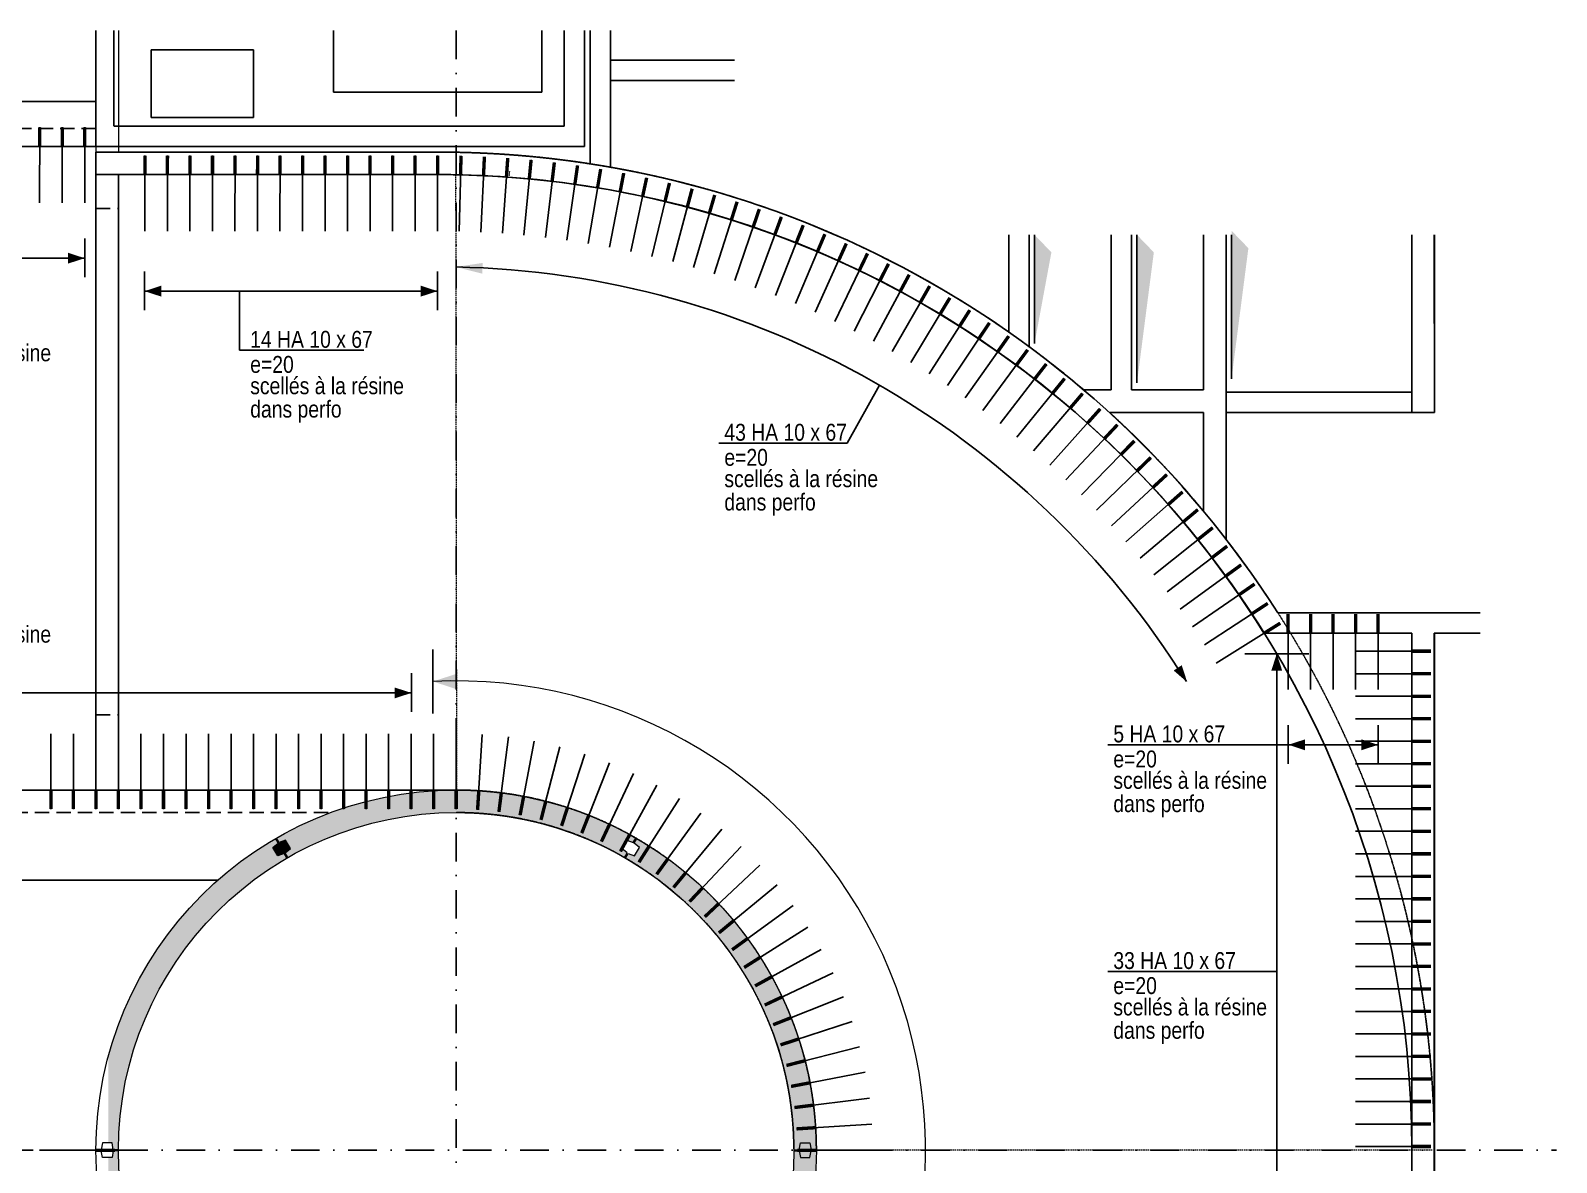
# Model space of a CAD drawing. Header units: metres. Extents: x 41786 to 48013, y -141861 to -137661.
# Drawn here: x 42909 to 44264, y -140865 to -139860 of the extents above; entities that cross this region are included whole.
import ezdxf

# ---------------------------------------------------------------- set-up
doc = ezdxf.new("R2010")
doc.units = ezdxf.units.M
for name, pattern in [('CACHEx2', [19.049999999999997, 12.7, -6.35]), ('INTERROMPU2', [9.524999999999999, 6.35, -3.175]), ('TIRETPTX2', [50.8, 25.4, -12.7, 0, -12.7]), ('VW-01', [0.41656, 0.20828, -0.20828])]:
    doc.linetypes.add(name, pattern=pattern)
for name, color, linetype in [('01_isolant ext', 2, 'TIRETPTX2'), ('01_linteaux', 3, 'Continuous'), ('01_murs_coup', 5, 'Continuous'), ('01_murs_sup', 2, 'INTERROMPU2'), ('01_poch_murs', 251, 'Continuous'), ('01_texte', 230, 'Continuous')]:
    doc.layers.add(name, color=color, linetype=linetype)
doc.layers.add('B Général', color=7, linetype='Continuous', lineweight=5)
doc.styles.add('ARIAL NA', font='ARIALN.TTF')

msp = doc.modelspace()

# ---------------------------------------------------------------- hatches: boundary and pattern name
at = {"layer": '01_poch_murs', "ltscale": 2}
h = msp.add_hatch(dxfattribs=at)
h.set_pattern_fill('DOTS', color=256, scale=2)
h.set_pattern_definition([(0, (28670.31641227697, -123693.3247875976), (1.5875, 3.175), [0, -3.175])])
edge = h.paths.add_edge_path()
edge.add_line((43570.09469767435, -141003.4817265994), (43552.38998342106, -140994.1788725638))
edge.add_arc((43286.81926962174, -140854.6360620284), 300.0000000000003, 276.5946333355052, 332.2805421464702, ccw=False)
edge.add_line((43321.27250105269, -141152.6511201109), (43305.30861196318, -141174.10146582))
edge.add_arc((43286.81926962174, -140854.6360620284), 319.9999999999986, 273.312348763329, 332.2805421464704)
edge = h.paths.add_edge_path()
edge.add_line((43597.76846125507, -140930.204575462), (43597.76846125507, -140854.6360620284))
edge.add_line((43597.76846125507, -140854.6360620284), (43586.81926962174, -140854.6360620284))
edge.add_arc((43286.81926962174, -140854.6360620284), 300, -27.677448900933086, 6.821210263296962e-13, ccw=False)
edge.add_line((43552.49222405643, -140993.984120077), (43569.93818282029, -141003.3994866479))
edge.add_arc((43296.45001619623, -140857.5251169218), 309.9598506684039, 331.9252273199261, 346.4390136200825)
edge = h.paths.add_edge_path()
edge.add_line((43606.81926962174, -140854.6360620284), (43597.76846125508, -140854.6360620284))
edge.add_line((43597.76846125507, -140854.6360620284), (43597.76846125507, -140930.204575462))
edge.add_arc((43286.81926962174, -140854.6360620284), 319.9999999999998, 346.3404843669841, 359.9999999999991)
edge = h.paths.add_edge_path()
edge.add_line((43597.76846125507, -140779.0675485947), (43597.76846125507, -140854.6360620284))
edge.add_line((43597.76846125507, -140854.6360620284), (43606.81926962174, -140854.6360620284))
edge.add_arc((43286.81926962174, -140854.6360620284), 320.0000000000036, 9.770663981455814e-13, 13.65951563301578)
edge = h.paths.add_edge_path()
edge.add_arc((43286.81926962174, -140854.6360620284), 300.000000000009, 270, 276.59463333550497, ccw=False)
edge.add_line((43286.81926962174, -141154.6360620284), (43286.81926962174, -141174.6360620284))
edge.add_arc((43286.81926962175, -140854.6360620284), 319.9999999999745, 269.9999999999987, 273.3123487633279)
edge.add_line((43305.30861196318, -141174.10146582), (43321.27250105269, -141152.6511201109))
edge = h.paths.add_edge_path()
edge.add_line((43134.87728232364, -140590.464820225), (43137.25249065715, -140594.5788017372))
edge.add_arc((43286.81926962174, -140854.6360620284), 300.0000000000018, 90.00000000000102, 119.90450698992771, ccw=False)
edge.add_line((43286.81926962174, -140554.6360620284), (43286.81926962174, -140534.6360620284))
edge.add_arc((43286.81926962175, -140854.6360620284), 320.0000000000146, 90.0000000000016, 119.9104753080759)
edge.add_line((43127.25247763629, -140577.2582711087), (43129.62747763627, -140581.3718917766))
edge.add_line((43129.62747763627, -140581.3718917766), (43135.32363005898, -140579.2379171804))
edge.add_line((43135.32363005897, -140579.2379171804), (43139.57343474634, -140586.5987948212))
edge.add_line((43139.57343474634, -140586.5987948212), (43134.87728232364, -140590.464820225))
edge = h.paths.add_edge_path()
edge.add_line((43439.65965657919, -140590.964820225), (43437.27633066259, -140595.0928618035))
edge.add_arc((43286.81926962174, -140854.6360620284), 300, 0, 59.899152323313615, ccw=False)
edge.add_line((43586.81926962174, -140854.6360620284), (43597.76846125508, -140854.6360620284))
edge.add_line((43597.76846125507, -140854.6360620284), (43597.76846125507, -140779.0675485947))
edge.add_arc((43286.81926962174, -140854.6360620284), 320.0000000000056, 13.65951563301467, 59.90545530901623)
edge.add_line((43447.27634518465, -140577.7723285749), (43444.90946126656, -140581.8718917766))
edge.add_line((43444.90946126657, -140581.8718917766), (43449.60561368929, -140585.7379171804))
edge.add_line((43449.60561368929, -140585.7379171804), (43445.35580900191, -140593.0987948212))
edge.add_line((43445.35580900191, -140593.0987948212), (43439.65965657919, -140590.964820225))
edge = h.paths.add_edge_path()
edge.add_line((43436.41035198709, -140594.5927808678), (43438.79363117542, -140590.464820225))
edge.add_line((43438.79363117542, -140590.464820225), (43434.09747875271, -140586.5987948212))
edge.add_line((43434.0974787527, -140586.5987948212), (43438.34728344007, -140579.2379171804))
edge.add_line((43438.34728344008, -140579.2379171804), (43444.04343586279, -140581.3718917766))
edge.add_line((43444.04343586279, -140581.3718917766), (43446.41036358863, -140577.2722526976))
edge.add_arc((43286.81926962174, -140854.6360620284), 320.0000000000056, 60.08450469353757, 89.99999999999868)
edge.add_line((43286.81926962174, -140534.6360620284), (43286.81926962174, -140554.6360620284))
edge.add_arc((43286.81926962174, -140854.6360620284), 300, 60.09013834427719, 90, ccw=False)
edge = h.paths.add_edge_path()
edge.add_line((43134.01125691985, -141118.3073038316), (43136.38646525329, -141114.1933223195))
edge.add_arc((43286.81926962174, -140854.6360620284), 299.9999999999964, 207.6774489009329, 239.9045069899285, ccw=False)
edge.add_line((43021.14631518706, -140993.984120077), (42998.75309889346, -140993.984120077))
edge.add_arc((43286.81926962174, -140854.6360620284), 319.9999999999995, 205.8147386665101, 239.9104753080765)
edge.add_line((43126.38645223244, -141131.513852948), (43128.76145223248, -141127.4002322799))
edge.add_line((43128.76145223248, -141127.40023228), (43124.06529980976, -141123.5342068762))
edge.add_line((43124.06529980976, -141123.5342068762), (43128.31510449715, -141116.1733292354))
edge.add_line((43128.31510449715, -141116.1733292354), (43134.01125691985, -141118.3073038316))
edge = h.paths.add_edge_path()
edge.add_line((43137.25249065708, -141114.6933223195), (43134.87728232364, -141118.8073038316))
edge.add_line((43134.87728232364, -141118.8073038316), (43139.57343474634, -141122.6733292354))
edge.add_line((43139.57343474634, -141122.6733292354), (43135.32363005897, -141130.0342068762))
edge.add_line((43135.32363005897, -141130.0342068762), (43129.62747763626, -141127.9002322799))
edge.add_line((43129.62747763626, -141127.90023228), (43127.25247763623, -141132.013852948))
edge.add_arc((43286.81926962174, -140854.6360620284), 319.9999999999995, 240.0895246919099, 269.9999999999996)
edge.add_line((43286.81926962174, -141174.6360620284), (43286.81926962174, -141154.6360620284))
edge.add_arc((43286.81926962174, -140854.6360620284), 299.9999999999964, 240.09549301005768, 270, ccw=False)
edge = h.paths.add_edge_path()
edge.add_line((42982.06794969307, -140854.1281424563), (42986.8196862887, -140854.1360620283))
edge.add_arc((43286.81926962174, -140854.6360620284), 300, 120.0954930100568, 179.9045069899198, ccw=False)
edge.add_line((43136.38646525337, -140595.0788017372), (43134.01125691986, -140590.964820225))
edge.add_line((43134.01125691986, -140590.964820225), (43128.31510449715, -140593.0987948212))
edge.add_line((43128.31510449715, -140593.0987948212), (43124.06529980976, -140585.7379171804))
edge.add_line((43124.06529980976, -140585.7379171804), (43128.76145223247, -140581.8718917766))
edge.add_line((43128.76145223247, -140581.8718917766), (43126.3864522325, -140577.7582711087))
edge.add_arc((43286.81926962177, -140854.6360620284), 320.0000000000282, 120.0895246919103, 164.9668322005927)
edge.add_line((42977.77100165633, -140771.6350495793), (42977.77100165633, -140848.1360620283))
edge.add_line((42977.77100165633, -140848.1360620283), (42981.06926962173, -140848.1360620283))
edge.add_line((42981.06926962173, -140848.1360620283), (42982.06794969307, -140854.1281424563))
edge = h.paths.add_edge_path()
edge.add_line((42981.06926962174, -140861.1360620283), (42977.77100165633, -140861.1360620283))
edge.add_line((42977.77100165633, -140861.1360620283), (42977.77100165633, -140937.6370744774))
edge.add_arc((43286.81926962193, -140854.6360620283), 320.0000000002, 195.0331677994085, 205.8147386665079)
edge.add_line((42998.75309889346, -140993.984120077), (43021.14631518706, -140993.984120077))
edge.add_arc((43286.81926962171, -140854.6360620284), 299.9999999999652, 180.0954930100476, 207.6774489009338, ccw=False)
edge.add_line((42986.8196862887, -140855.1360620283), (42982.06794969307, -140855.1439816003))
edge.add_line((42982.06794969307, -140855.1439816003), (42981.06926962173, -140861.1360620283))
at = {"layer": '01_poch_murs'}
h = msp.add_hatch(color=256, dxfattribs=at)
h.dxf.hatch_style = 1
h.paths.add_polyline_path([(43135.30744293119, -140579.2379171804), (43129.61129050848, -140581.3718917766), (43128.42369285217, -140579.3149122969), (43127.55766744838, -140579.8149122969), (43128.74526510469, -140581.8718917766), (43124.04911268198, -140585.7379171804), (43128.29891736936, -140593.0987948212), (43133.99506979207, -140590.964820225), (43135.18256979207, -140593.021630559), (43136.04859519585, -140592.521630559), (43134.86109519585, -140590.464820225), (43139.55724761856, -140586.5987948212)])

# ---------------------------------------------------------------- linework, layer by layer
at = {"layer": '01_isolant ext'}
for p, q in [((43286.81926962175, -139859.9665530225), (43286.81926962174, -141797.2192212075)), ((42173.01695283149, -140854.6360620284), (44264.33277141588, -140854.6360620284))]:
    msp.add_line(p, q, dxfattribs=at)
at = {"layer": '01_linteaux', "linetype": 'Continuous'}
for p, q in [((43177.81939098119, -139914.7707041687), (43177.81939098118, -139859.9665530225)), ((43362.81939098118, -139859.9665530225), (43362.81939098119, -139914.7707041687)), ((43015.81939102583, -139877.1397360036), (43106.81939102581, -139877.1397360036)), ((43015.81939102583, -139937.1397360037), (43015.81939102583, -139877.1397360036)), ((43106.81939102581, -139877.1397360036), (43106.81939102581, -139937.1397360037)), ((43362.81939098119, -139914.7707041687), (43177.81939098119, -139914.7707041687)), ((43106.81939102581, -139937.1397360037), (43015.81939102583, -139937.1397360037))]:
    msp.add_line(p, q, dxfattribs=at)
at = {"layer": '01_linteaux'}
for p, q in [((43423.86780766995, -139859.9665530225), (43423.86780766996, -139981.3609049744)), ((42966.81939216218, -139922.949213397), (42679.42086171312, -139922.949213397)), ((42966.81939216218, -139962.949213397), (42667.40530466248, -139962.949213397)), ((42966.81939216219, -139967.9492132297), (42966.81939216219, -140467.9444785511)), ((42986.81939216219, -139987.9492132297), (42986.81939216219, -140534.6360620284)), ((42986.81939216218, -140534.6360620284), (42839.98892863529, -140534.6360620284)), ((43286.81926962172, -140534.6360620284), (42986.81939216219, -140534.6360620284)), ((43075.1591647366, -140614.6360620284), (42471.64579194037, -140614.6360620284))]:
    msp.add_line(p, q, dxfattribs=at)
at = {"layer": '01_linteaux', "ltscale": 0.01}
for p, q in [((42916.78792164215, -140012.9638224287), (42916.83009176388, -139945.9448423277)), ((42936.78792164215, -140012.9638224287), (42936.83009176388, -139945.9448423277)), ((42956.78792164215, -140012.9638224287), (42956.83009176388, -139945.9448423277)), ((43010.31480817194, -140038.0662151633), (43010.35697829367, -139971.0472350623)), ((43030.31480817194, -140038.0662151633), (43030.35697829367, -139971.0472350623)), ((43050.31480817194, -140038.0662151633), (43050.35697829367, -139971.0472350623)), ((43070.31480817194, -140038.0662151633), (43070.35697829367, -139971.0472350623)), ((43090.31480817194, -140038.0662151633), (43090.35697829367, -139971.0472350623)), ((43110.31480817194, -140038.0662151633), (43110.35697829367, -139971.0472350623)), ((43130.31480817194, -140038.0662151633), (43130.35697829367, -139971.0472350623)), ((43150.31480817194, -140038.0662151633), (43150.35697829367, -139971.0472350623)), ((43170.31480817194, -140038.0662151633), (43170.35697829367, -139971.0472350623)), ((43190.31480817194, -140038.0662151633), (43190.35697829367, -139971.0472350623)), ((43210.31480817194, -140038.0662151633), (43210.35697829367, -139971.0472350623)), ((43230.31480817194, -140038.0662151633), (43230.35697829367, -139971.0472350623)), ((43250.31480817194, -140038.0662151633), (43250.35697829367, -139971.0472350623)), ((43270.31480817194, -140038.0662151633), (43270.35697829367, -139971.0472350623)), ((43289.52162547781, -140038.2919692522), (43291.14246336078, -139971.2925785337)), ((43308.71779559093, -140038.970090862), (43311.91640175388, -139972.0274707258)), ((43327.89266562882, -140040.1002036704), (43332.66726501061, -139973.2515038115)), ((43347.03559452943, -140041.6816805232), (43353.38353747412, -139974.9639985156)), ((43366.1359589564, -140043.7136437823), (43374.05372268369, -139977.1640044921)), ((43385.18315919446, -140046.1949658132), (43394.6663497546, -139979.8503008514)), ((43404.1666250317, -140049.1242696103), (43415.20997974396, -139983.0213968378)), ((43423.07582162551, -140052.4999295615), (43435.67321199868, -139986.6755326568)), ((43441.9002553489, -140056.3200723499), (43456.04469048225, -139990.8106804519)), ((43460.62947961385, -140060.5825779936), (43476.31311007679, -139995.4245454298)), ((43479.25310066871, -140065.2850810223), (43496.46722285675, -140000.5145671337)), ((43497.76078336613, -140070.4249717897), (43516.49584433097, -140006.0779208648)), ((43516.14225689857, -140075.9993979222), (43536.38785964946, -140012.1115192491)), ((43534.38732049803, -140082.0052659011), (43556.13222977162, -140018.6120139513)), ((43552.48584909702, -140088.4392427803), (43575.71799759228, -140025.5757975328)), ((43570.42779894737, -140095.2977580349), (43595.13429402237, -140032.9990054535)), ((43588.20321319402, -140102.5770055433), (43614.37034402066, -140040.8775182165)), ((43605.80222740059, -140110.2729456994), (43633.4154725734, -140049.2069636544)), ((43623.21507502359, -140118.3813076541), (43652.25911061835, -140057.9827193555)), ((43640.43209283237, -140126.8975916854), (43670.89080091014, -140067.1999152287)), ((43657.44372627168, -140135.8170716958), (43689.30020382338, -140076.8534362067)), ((43674.24053476405, -140145.1347978348), (43707.47710309075, -140086.9379250841)), ((43690.81319694867, -140154.8455992457), (43725.41141147241, -140097.4477854907)), ((43707.15251585442, -140164.9440869358), (43743.09317635393, -140108.377184997)), ((43723.2494240036, -140175.424656766), (43760.51258526948, -140119.7200583511)), ((43739.09498844398, -140186.2814925618), (43777.65997134722, -140131.4701108444)), ((43754.68041570607, -140197.5085693401), (43794.52581867394, -140143.6208218049)), ((43769.9970566831, -140209.0996566537), (43811.1007675759, -140156.1654482159)), ((43785.03641143078, -140221.0483220479), (43827.37561981293, -140169.097028458)), ((43799.79013388436, -140233.3479346309), (43843.341343683, -140182.4083861723)), ((43814.25003649025, -140245.9916687533), (43858.98907903439, -140196.0921342432)), ((43828.4080947497, -140258.972507796), (43874.31014218253, -140210.1406788976)), ((43842.25645167196, -140272.283248064), (43889.29603072906, -140224.546223919)), ((43855.78742213454, -140285.9165027844), (43903.93842828023, -140239.3007749745)), ((43868.99349714802, -140299.8647062052), (43918.229209062, -140254.3961440505)), ((43881.86734802315, -140314.1201177943), (43932.16044242947, -140269.8239539973)), ((43894.40183043794, -140328.6748265348), (43945.72439726802, -140285.5756431776)), ((43906.58998840235, -140343.5207553156), (43958.91354628361, -140301.6424702178)), ((43918.42505811852, -140358.6496654133), (43971.72057018004, -140318.0155188591)), ((43929.9004717343, -140374.0531610645), (43984.13836172086, -140334.6857029056)), ((43941.0098609881, -140389.7226941251), (43996.1600296734, -140351.6437712665)), ((43951.74706074295, -140405.6495688139), (44007.77890263315, -140368.8803130902)), ((43962.10611240781, -140421.8249465386), (44018.98853272601, -140386.3857629866)), ((44025.83097427391, -140445.2898224805), (44025.83097427371, -140378.2708291123)), ((44045.83097427391, -140445.2898224805), (44045.83097427371, -140378.2708291123)), ((44065.83097427391, -140445.2898224805), (44065.83097427371, -140378.2708291123)), ((44085.83097427392, -140445.2898224805), (44085.83097427372, -140378.2708291123)), ((44105.87447020655, -140445.2898224805), (44105.87447020634, -140378.2708291123)), ((44085.81635533944, -140411.2906101385), (44152.83534870767, -140411.2906101383)), ((44085.81635533944, -140431.2906101385), (44152.83534870767, -140431.2906101383)), ((44085.81635533972, -140451.2906101385), (44152.83534870794, -140451.2906101383)), ((44085.81635533972, -140471.2906101385), (44152.83534870794, -140471.2906101383)), ((42926.81926962184, -140484.5895132838), (42926.81926962164, -140551.6085066521)), ((42946.81926962184, -140484.5895132838), (42946.81926962164, -140551.6085066521)), ((42966.81926962183, -140484.5895132841), (42966.81926962163, -140551.6085066524)), ((42986.81926962183, -140484.5895132841), (42986.81926962163, -140551.6085066524)), ((43006.81926962183, -140484.5895132841), (43006.81926962163, -140551.6085066524)), ((43026.81926962183, -140484.5895132841), (43026.81926962163, -140551.6085066524)), ((43046.81926962183, -140484.5895132841), (43046.81926962163, -140551.6085066524)), ((43066.81926962183, -140484.5895132844), (43066.81926962163, -140551.6085066527)), ((43086.81926962183, -140484.5895132844), (43086.81926962163, -140551.6085066527)), ((43106.81926962183, -140484.5895132844), (43106.81926962163, -140551.6085066527)), ((43126.81926962183, -140484.5895132844), (43126.81926962163, -140551.6085066527)), ((43146.81926962183, -140484.5895132844), (43146.81926962163, -140551.6085066527)), ((43166.81926962183, -140484.5895132847), (43166.81926962163, -140551.608506653)), ((43186.81926962183, -140484.5895132847), (43186.81926962163, -140551.608506653)), ((43206.81926962183, -140484.5895132847), (43206.81926962163, -140551.608506653)), ((43226.81926962183, -140484.5895132847), (43226.81926962163, -140551.608506653)), ((43246.81926962183, -140484.5895132847), (43246.81926962163, -140551.608506653)), ((43266.81926962183, -140484.5895132847), (43266.81926962163, -140551.608506653)), ((43286.81926962183, -140484.5895132848), (43286.81926962163, -140551.6085066531)), ((43310.05468466747, -140485.3197156197), (43305.84652725534, -140552.2064623135)), ((43333.19840014517, -140487.5074408492), (43324.79869299591, -140553.9979694371)), ((43356.15907838331, -140491.1440550214), (43343.60097130356, -140556.9759577636)), ((43378.84610407461, -140496.2152060816), (43362.17915817576, -140561.1286745338)), ((44085.81635533972, -140491.2906101385), (44152.83534870794, -140491.2906101383)), ((43401.16994189339, -140502.7008805133), (43380.45993399651, -140566.4397308716)), ((43423.04248985056, -140510.5754823225), (43398.37115289531, -140572.8881664641)), ((44085.81635533972, -140511.2906101385), (44152.83534870794, -140511.2906101383)), ((43444.37742699195, -140519.8079340535), (43415.84212747404, -140580.4485322821)), ((43465.09055406769, -140530.3617994373), (43432.80390777776, -140589.0909910155)), ((44085.81635533972, -140531.2906101385), (44152.83534870794, -140531.2906101383)), ((43485.10012582812, -140542.1954271886), (43449.18955340873, -140598.7814348283)), ((44085.81635533999, -140551.2906101385), (44152.83534870821, -140551.2906101383)), ((43504.32717363501, -140555.2621153851), (43464.93439770951, -140609.4816199658)), ((43522.69581711466, -140569.510295778), (43479.97630297279, -140621.1493176856)), ((44085.81635533999, -140571.2906101385), (44152.83534870821, -140571.2906101383)), ((43540.13356362311, -140584.8837373088), (43494.25590567048, -140633.7384809155)), ((44085.81635533999, -140591.2906101385), (44152.83534870821, -140591.2906101383)), ((43556.57159434143, -140601.3217680271), (43507.71685073448, -140647.1994259794)), ((43571.94503587219, -140618.7595145356), (43520.30601396433, -140661.4790286771)), ((44085.81635533999, -140611.2906101385), (44152.83534870821, -140611.2906101383)), ((44085.81635533999, -140631.2906101385), (44152.83534870821, -140631.2906101383)), ((43586.19321626514, -140637.1281580153), (43531.97371168422, -140676.5209339404)), ((43599.25990446162, -140656.3552058221), (43542.67389682168, -140692.2657782412)), ((44085.81635534026, -140651.2906101385), (44152.83534870848, -140651.2906101383)), ((44085.81635534026, -140671.2906101385), (44152.83534870848, -140671.2906101383)), ((43611.09353221294, -140676.3647775826), (43552.36434063446, -140708.6514238721)), ((43621.64739759664, -140697.0779046583), (43561.00679936794, -140725.6132041758)), ((44085.81635534026, -140691.2906101385), (44152.83534870848, -140691.2906101383)), ((44085.81635534026, -140711.2906101385), (44152.83534870848, -140711.2906101383)), ((43630.87984932763, -140718.4128417997), (43568.56716518588, -140743.0841787546)), ((43638.75445113687, -140740.2853897569), (43575.01560077841, -140760.9953976534)), ((44085.81635534026, -140731.2906101385), (44152.83534870848, -140731.2906101383)), ((44085.81635534052, -140751.2906101385), (44152.83534870875, -140751.2906101383)), ((43645.24012556854, -140762.6092275757), (43580.32665711623, -140779.2761734741)), ((44085.81635534052, -140771.2906101385), (44152.83534870875, -140771.2906101383)), ((43650.31127662871, -140785.296253267), (43584.47937388639, -140797.8543603463)), ((44085.81635534052, -140791.2906101385), (44152.83534870875, -140791.2906101383)), ((43653.94789080093, -140808.2569315051), (43587.45736221298, -140816.656638654)), ((44085.81635534052, -140811.2906101385), (44152.83534870875, -140811.2906101383)), ((43656.13561603046, -140831.4006469828), (43589.2488693366, -140835.6088043945)), ((44085.81635534052, -140831.2906101385), (44152.83534870875, -140831.2906101383)), ((44085.8163553408, -140851.2906101385), (44152.83534870903, -140851.2906101383)), ((42916.77272087819, -140854.6360620283), (42983.79171424641, -140854.6360620285)), ((43656.8658183653, -140854.6360620284), (43589.84682499708, -140854.6360620282))]:
    msp.add_line(p, q, dxfattribs=at)
at = {"layer": '01_linteaux', "ltscale": 200}
for p, q in [((43970.83351841983, -140181.2751967454), (44135.83351555329, -140181.2751967454)), ((43970.83351841983, -140199.2751967454), (44135.83351555329, -140199.2751967454))]:
    msp.add_line(p, q, dxfattribs=at)
at = {"layer": '01_linteaux', "linetype": 'TIRETPTX2', "ltscale": 0.01, "flags": 128}
for points, const_width in [([(42916.81939216218, -139962.949213397), (42916.83009176388, -139945.9448423277)], 3.000000000000707), ([(42936.81939216218, -139962.949213397), (42936.83009176388, -139945.9448423277)], 3.000000000000707), ([(42956.81939216218, -139962.949213397), (42956.83009176388, -139945.9448423277)], 3.000000000000707), ([(43010.34627869197, -139988.0516061316), (43010.35697829367, -139971.0472350623)], 3.000000000000707), ([(43030.34627869197, -139988.0516061316), (43030.35697829367, -139971.0472350623)], 3.000000000000707), ([(43050.34627869197, -139988.0516061316), (43050.35697829367, -139971.0472350623)], 3.000000000000707), ([(43070.34627869197, -139988.0516061316), (43070.35697829367, -139971.0472350623)], 3.000000000000707), ([(43090.34627869197, -139988.0516061316), (43090.35697829367, -139971.0472350623)], 3.000000000000707), ([(43110.34627869197, -139988.0516061316), (43110.35697829367, -139971.0472350623)], 3.000000000000707), ([(43130.34627869197, -139988.0516061316), (43130.35697829367, -139971.0472350623)], 3.000000000000707), ([(43150.34627869197, -139988.0516061316), (43150.35697829367, -139971.0472350623)], 3.000000000000707), ([(43170.34627869197, -139988.0516061316), (43170.35697829367, -139971.0472350623)], 3.000000000000707), ([(43190.34627869197, -139988.0516061316), (43190.35697829367, -139971.0472350623)], 3.000000000000707), ([(43210.34627869197, -139988.0516061316), (43210.35697829367, -139971.0472350623)], 3.000000000000707), ([(43230.34627869197, -139988.0516061316), (43230.35697829367, -139971.0472350623)], 3.000000000000707), ([(43250.34627869197, -139988.0516061316), (43250.35697829367, -139971.0472350623)], 3.000000000000707), ([(43270.34627869197, -139988.0516061316), (43270.35697829367, -139971.0472350623)], 3.000000000000707), ([(43290.73121674439, -139988.2919792926), (43291.14246336078, -139971.2925785337)], 3.000000000000694), ([(43311.10483634341, -139989.0124673854), (43311.91640175388, -139972.0274707258)], 3.00000000000068), ([(43331.45583118294, -139990.2126705763), (43332.66726501061, -139973.2515038115)], 3.000000000000668), ([(43351.77290751242, -139991.8919228145), (43353.38353747412, -139974.9639985156)], 3.000000000000648), ([(43372.04479040435, -139994.0492922018), (43374.05372268369, -139977.1640044921)], 3.000000000000635), ([(43392.26023001124, -139996.6835815097), (43394.6663497546, -139979.8503008514)], 3.000000000000635), ([(43412.40800780871, -139999.7933288438), (43415.20997974396, -139983.0213968378)], 3.000000000000641), ([(43432.47694282116, -140003.376808455), (43435.67321199868, -139986.6755326568)], 3.000000000000641), ([(43452.45589782672, -140007.4320316971), (43456.04469048225, -139990.8106804519)], 3.000000000000635), ([(43472.3337855377, -140011.956748131), (43476.31311007679, -139995.4245454298)], 3.000000000000615), ([(43492.09957475361, -140016.9484467728), (43496.46722285675, -140000.5145671337)], 3.000000000000602), ([(43511.74229648278, -140022.4043574876), (43516.49584433097, -140006.0779208648)], 3.000000000000589), ([(43531.25105002965, -140028.321452527), (43536.38785964946, -140012.1115192491)], 3.000000000000583), ([(43550.61500904409, -140034.6964482089), (43556.13222977162, -140018.6120139513)], 3.000000000000583), ([(43569.82342752945, -140041.5258067402), (43575.71799759228, -140025.5757975328)], 3.000000000000575), ([(43588.86564580601, -140048.8057381798), (43595.13429402237, -140032.9990054535)], 3.000000000000563), ([(43607.73109642663, -140056.5322025419), (43614.37034402066, -140040.8775182165)], 3.000000000000556), ([(43626.40931004103, -140064.700912038), (43633.4154725734, -140049.2069636544)], 3.000000000000536), ([(43644.88992120583, -140073.3073334565), (43652.25911061835, -140057.9827193555)], 3.000000000000531), ([(43663.16267413679, -140082.3466906782), (43670.89080091014, -140067.1999152287)], 3.000000000000518), ([(43681.21742840023, -140091.813967327), (43689.30020382338, -140076.8534362067)], 3.000000000000504), ([(43699.04416454049, -140101.7039095535), (43707.47710309075, -140086.9379250841)], 3.000000000000497), ([(43716.63298964019, -140112.0110289508), (43725.41141147241, -140097.4477854907)], 3.000000000000503), ([(43733.97414281025, -140122.7296056002), (43743.09317635393, -140108.377184997)], 3.000000000000497), ([(43751.05800060674, -140133.8536912457), (43760.51258526948, -140119.7200583511)], 3.000000000000485), ([(43767.87508237136, -140145.3771125943), (43777.65997134722, -140131.4701108444)], 3.000000000000465), ([(43784.41605549274, -140157.2934747429), (43794.52581867394, -140143.6208218049)], 3.000000000000459), ([(43800.67174058552, -140169.5961647261), (43811.1007675759, -140156.1654482159)], 3.000000000000464), ([(43816.63311658443, -140182.2783551867), (43827.37561981293, -140169.097028458)], 3.00000000000047), ([(43832.29132575059, -140195.3330081643), (43843.341343683, -140182.4083861723)], 3.000000000000465), ([(43847.63767858702, -140208.7528790011), (43858.98907903439, -140196.0921342432)], 3.000000000000457), ([(43862.66365866089, -140222.5305203623), (43874.31014218253, -140210.1406788976)], 3.000000000000451), ([(43877.3609273297, -140236.6582863689), (43889.29603072906, -140224.546223919)], 3.000000000000451), ([(43891.72132836879, -140251.1283368406), (43903.93842828023, -140239.3007749745)], 3.00000000000045), ([(43905.73689249764, -140265.9326416472), (43918.229209062, -140254.3961440505)], 3.000000000000443), ([(43919.39984180238, -140281.0629851646), (43932.16044242947, -140269.8239539973)], 3.00000000000043), ([(43932.70259405216, -140296.5109708339), (43945.72439726802, -140285.5756431776)], 3.000000000000417), ([(43945.63776690688, -140312.2680258212), (43958.91354628361, -140301.6424702178)], 3.000000000000397), ([(43958.198182014, -140328.3254057755), (43971.72057018004, -140318.0155188591)], 3.000000000000385), ([(43970.37686899219, -140344.6741996804), (43984.13836172086, -140334.6857029056)], 3.000000000000391), ([(43982.16706929946, -140361.3053348002), (43996.1600296734, -140351.6437712665)], 3.000000000000385), ([(43993.5622399839, -140378.2095817142), (44007.77890263315, -140368.8803130902)], 3.000000000000377), ([(44025.83097427383, -140395.2752035478), (44025.83097427371, -140378.2708291123)], 3.000000000000371), ([(44045.83097427383, -140395.2752035478), (44045.83097427371, -140378.2708291123)], 3.000000000000371), ([(44065.83097427383, -140395.2752035478), (44065.83097427371, -140378.2708291123)], 3.000000000000371), ([(44085.83097427383, -140395.2752035478), (44085.83097427372, -140378.2708291123)], 3.000000000000371), ([(44105.87447020646, -140395.2752035478), (44105.87447020634, -140378.2708291123)], 3.000000000000371), ([(44004.55605731459, -140395.3775594389), (44018.98853272601, -140386.3857629866)], 3.000000000000371), ([(44135.83097427219, -140411.2906101384), (44152.83534870767, -140411.2906101383)], 3.000000000000371), ([(44135.83097427219, -140431.2906101384), (44152.83534870767, -140431.2906101383)], 3.000000000000371), ([(44135.83097427247, -140451.2906101384), (44152.83534870794, -140451.2906101383)], 3.000000000000371), ([(44135.83097427247, -140471.2906101384), (44152.83534870794, -140471.2906101383)], 3.000000000000371), ([(44135.83097427247, -140491.2906101384), (44152.83534870794, -140491.2906101383)], 3.000000000000371), ([(44135.83097427247, -140511.2906101384), (44152.83534870794, -140511.2906101383)], 3.000000000000371), ([(42926.81926962175, -140534.6041322167), (42926.81926962164, -140551.6085066521)], 3.000000000000371), ([(42946.81926962175, -140534.6041322167), (42946.81926962164, -140551.6085066521)], 3.000000000000371), ([(42966.81926962174, -140534.6041322169), (42966.81926962163, -140551.6085066524)], 3.000000000000371), ([(42986.81926962174, -140534.6041322169), (42986.81926962163, -140551.6085066524)], 3.000000000000371), ([(43006.81926962174, -140534.6041322169), (43006.81926962163, -140551.6085066524)], 3.000000000000371), ([(43026.81926962174, -140534.6041322169), (43026.81926962163, -140551.6085066524)], 3.000000000000371), ([(43046.81926962174, -140534.6041322169), (43046.81926962163, -140551.6085066524)], 3.000000000000371), ([(43066.81926962174, -140534.6041322173), (43066.81926962163, -140551.6085066528)], 3.000000000000371), ([(43086.81926962174, -140534.6041322173), (43086.81926962163, -140551.6085066528)], 3.000000000000371), ([(43106.81926962174, -140534.6041322173), (43106.81926962163, -140551.6085066528)], 3.000000000000371), ([(43126.81926962174, -140534.6041322173), (43126.81926962163, -140551.6085066528)], 3.000000000000371), ([(43146.81926962174, -140534.6041322173), (43146.81926962163, -140551.6085066528)], 3.000000000000371), ([(43166.81926962174, -140534.6041322176), (43166.81926962163, -140551.6085066531)], 3.000000000000371), ([(43186.81926962174, -140534.6041322176), (43186.81926962163, -140551.6085066531)], 3.000000000000371), ([(43206.81926962174, -140534.6041322176), (43206.81926962163, -140551.6085066531)], 3.000000000000371), ([(43226.81926962174, -140534.6041322176), (43226.81926962163, -140551.6085066531)], 3.000000000000371), ([(43246.81926962174, -140534.6041322176), (43246.81926962163, -140551.6085066531)], 3.000000000000371), ([(43266.81926962174, -140534.6041322176), (43266.81926962163, -140551.6085066531)], 3.000000000000371), ([(43286.81926962174, -140534.6041322176), (43286.81926962163, -140551.6085066531)], 3.000000000000371), ([(43306.91424076053, -140535.2356421267), (43305.84652725534, -140552.2064623135)], 3.000000000000371), ([(43326.92990622876, -140537.127679573), (43324.79869299591, -140553.9979694371)], 3.000000000000371), ([(43346.7872733391, -140540.2727775491), (43343.60097130356, -140556.9759577636)], 3.000000000000371), ([(44135.83097427247, -140531.2906101384), (44152.83534870794, -140531.2906101383)], 3.000000000000371), ([(43366.40797413555, -140544.6585237901), (43362.17915817576, -140561.1286745338)], 3.000000000000371), ([(43385.7145746759, -140550.2676097593), (43380.45993399651, -140566.4397308716)], 3.000000000000371), ([(44135.83097427274, -140551.2906101384), (44152.83534870821, -140551.2906101383)], 3.000000000000371), ([(43404.63088062817, -140557.0778989568), (43398.37115289531, -140572.8881664641)], 3.000000000000372), ([(43423.08223797479, -140565.0625142826), (43415.84212747404, -140580.4485322821)], 3.000000000000371), ([(43440.99582763796, -140574.1899441078), (43432.80390777776, -140589.0909910155)], 3.000000000000372), ([(44135.83097427274, -140571.2906101384), (44152.83534870821, -140571.2906101383)], 3.000000000000371), ([(43458.30095286321, -140584.4241666368), (43449.18955340873, -140598.7814348283)], 3.000000000000371), ([(43474.92931822724, -140595.7247920688), (43464.93439770951, -140609.4816199658)], 3.000000000000371), ([(44135.83097427274, -140591.2906101384), (44152.83534870821, -140591.2906101383)], 3.000000000000371), ([(43490.81529916872, -140608.047221998), (43479.97630297279, -140621.1493176856)], 3.000000000000372), ([(43505.8962009785, -140621.3428254231), (43494.25590567048, -140633.7384809155)], 3.000000000000371), ([(44135.83097427274, -140611.2906101384), (44152.83534870821, -140611.2906101383)], 3.000000000000371), ([(43520.11250622696, -140635.5591306716), (43507.71685073448, -140647.1994259794)], 3.000000000000371), ([(44135.83097427274, -140631.2906101384), (44152.83534870821, -140631.2906101383)], 3.000000000000371), ([(43533.40810965207, -140650.6400324814), (43520.30601396433, -140661.4790286771)], 3.000000000000371), ([(44135.83097427301, -140651.2906101384), (44152.83534870848, -140651.2906101383)], 3.000000000000371), ([(43545.7305395813, -140666.5260134229), (43531.97371168422, -140676.5209339404)], 3.000000000000371), ([(44135.83097427301, -140671.2906101384), (44152.83534870848, -140671.2906101383)], 3.000000000000371), ([(43557.03116501331, -140683.1543787869), (43542.67389682168, -140692.2657782412)], 3.000000000000371), ([(43567.26538754228, -140700.4595040121), (43552.36434063446, -140708.6514238721)], 3.000000000000371), ([(44135.83097427301, -140691.2906101384), (44152.83534870848, -140691.2906101383)], 3.000000000000371), ([(44135.83097427301, -140711.2906101384), (44152.83534870848, -140711.2906101383)], 3.000000000000371), ([(43576.39281736747, -140718.3730936753), (43561.00679936794, -140725.6132041758)], 3.000000000000371), ([(44135.83097427301, -140731.2906101384), (44152.83534870848, -140731.2906101383)], 3.000000000000371), ([(43584.37743269327, -140736.8244510219), (43568.56716518588, -140743.0841787546)], 3.000000000000371), ([(43591.18772189083, -140755.7407569742), (43575.01560077841, -140760.9953976534)], 3.000000000000371), ([(44135.83097427327, -140751.2906101384), (44152.83534870875, -140751.2906101383)], 3.000000000000371), ([(44135.83097427327, -140771.2906101384), (44152.83534870875, -140771.2906101383)], 3.000000000000371), ([(43596.79680785999, -140775.0473575146), (43580.32665711623, -140779.2761734741)], 3.000000000000371), ([(43601.182554101, -140794.668058311), (43584.47937388639, -140797.8543603463)], 3.000000000000371), ([(44135.83097427327, -140791.2906101384), (44152.83534870875, -140791.2906101383)], 3.000000000000371), ([(44135.83097427327, -140811.2906101384), (44152.83534870875, -140811.2906101383)], 3.000000000000371), ([(43604.3276520771, -140814.5254254214), (43587.45736221298, -140816.656638654)], 3.000000000000372), ([(43606.21968952342, -140834.5410908896), (43589.2488693366, -140835.6088043945)], 3.000000000000371), ([(44135.83097427327, -140831.2906101384), (44152.83534870875, -140831.2906101383)], 3.000000000000371), ([(44135.83097427355, -140851.2906101384), (44152.83534870903, -140851.2906101383)], 3.000000000000371), ([(42966.78733981094, -140854.6360620284), (42983.79171424641, -140854.6360620285)], 3.000000000000371), ([(43606.85119943255, -140854.6360620284), (43589.84682499708, -140854.6360620282)], 3.000000000000371)]:
    msp.add_lwpolyline(points, dxfattribs=dict(at, const_width=const_width))
at = {"layer": '01_linteaux'}
msp.add_arc((43270.33570809769, -140853.4444783582), 865.4952651284675, 0, 90, dxfattribs=at)
at = {"layer": '01_murs_coup', "linetype": 'Continuous', "lineweight": 5}
for p, q in [((42966.81939216218, -139859.9665530225), (42966.81939216218, -139987.9492132297)), ((42986.81939216217, -139859.9665530225), (42986.81939216218, -139967.9492132297)), ((43282.04388519338, -139967.9492132297), (42986.81939216218, -139967.9492132297)), ((43270.33570809769, -139967.9492132297), (42986.81939216218, -139967.9492132297)), ((43282.04388519338, -139987.9492132297), (42966.81939216218, -139987.9492132297)), ((43270.33570809769, -139987.9492132297), (42966.81939216218, -139987.9492132297)), ((43777.83351186097, -140127.8083135067), (43777.83351186097, -140041.4934617988)), ((43777.83351186097, -140127.8083135067), (43777.83351186097, -140041.4934617988)), ((43795.83351186097, -140140.7356157748), (43795.83351186097, -140041.4934617988)), ((43868.83351167982, -140041.4934617989), (43868.83351167981, -140179.2751852373)), ((43886.83351167981, -140041.4934617989), (43886.83351167981, -140179.2751852373)), ((43886.83351167981, -140041.4934617989), (43886.83351167981, -140179.2751852373)), ((43950.83351841983, -140041.4934617989), (43950.83351841983, -140179.2751852373)), ((43950.83351841983, -140041.4934617989), (43950.83351841983, -140179.2751852373)), ((43970.83351841983, -140041.4934617988), (43970.83351841983, -140311.7760536749)), ((43970.83351841983, -140041.4934617988), (43970.83351841983, -140311.7760536749)), ((44135.83351200887, -140199.2751964456), (44135.83351200887, -140041.4934617988)), ((44135.83351200887, -140199.2751964456), (44135.83351200887, -140041.4934617988)), ((44155.83351200887, -140199.2751964456), (44155.83351200887, -140041.4934617988)), ((44155.83351200887, -140199.2751964456), (44155.83351200887, -140041.4934617988)), ((43844.44164673439, -140179.2751852373), (43868.83351167981, -140179.2751852373)), ((43844.44164673439, -140179.2751852373), (43868.83351167981, -140179.2751852373)), ((43886.83351183955, -140179.2751852373), (43950.83351841983, -140179.2751852373)), ((43886.83351199928, -140179.2751852373), (43950.83351841983, -140179.2751852373)), ((43867.38081573745, -140199.2751852373), (43950.83351841983, -140199.2751852373)), ((43867.38081573745, -140199.2751852373), (43950.83351841983, -140199.2751852373)), ((43950.83351841983, -140199.2751852373), (43950.83351841983, -140286.8541548336)), ((43950.83351841983, -140199.2751852373), (43950.83351841983, -140286.8541548336)), ((44155.83351200887, -140199.2751964456), (44135.83351200887, -140199.2751964456)), ((44016.90431595675, -140377.2752034944), (44196.45616736294, -140377.2752034944)), ((44016.90431595675, -140377.2752034944), (44196.45616736294, -140377.2752034944)), ((44004.61288296463, -140395.2752034944), (44135.8309742738, -140395.2752034944)), ((44004.61288296463, -140395.2752034944), (44135.8309742738, -140395.2752034944)), ((44135.8309742738, -140395.2752035477), (44004.61288299791, -140395.2752035477)), ((44135.8309742738, -140395.2752035477), (44004.61288299791, -140395.2752035477)), ((44135.8309742738, -140395.2752034944), (44135.8309742738, -141081.2678417375)), ((44155.8309742738, -140395.2752034944), (44155.8309742738, -140978.2752028863)), ((44155.8309742738, -140395.2752034944), (44155.8309742738, -140988.2752028863)), ((44155.8309742738, -140395.2752034944), (44196.45616736294, -140395.2752034944)), ((44155.8309742738, -140395.2752034944), (44196.45616736294, -140395.2752034944)), ((44155.83327306321, -140395.2752027662), (44155.83327306321, -140615.2752028446)), ((43128.76145223247, -140581.8718917766), (43126.38625691985, -140577.7579328173)), ((43129.62747763626, -140581.3718917766), (43127.25228232364, -140577.2579328173)), ((43135.32363005897, -140579.2379171804), (43129.62747763626, -140581.3718917766)), ((43139.57343474634, -140586.5987948212), (43135.32363005897, -140579.2379171804)), ((43434.0974787527, -140586.5987948212), (43438.34728344008, -140579.2379171804)), ((43438.34728344008, -140579.2379171804), (43444.04343586279, -140581.3718917766)), ((43444.04343586279, -140581.3718917766), (43446.41863117541, -140577.2579328173)), ((43444.90946126657, -140581.8718917766), (43447.28465657919, -140577.7579328173)), ((43124.06529980976, -140585.7379171804), (43128.76145223247, -140581.8718917766)), ((43128.31510449715, -140593.0987948212), (43124.06529980976, -140585.7379171804)), ((43134.01125691985, -140590.964820225), (43128.31510449715, -140593.0987948212)), ((43136.38625691985, -140595.0784408929), (43134.01125691985, -140590.964820225)), ((43134.87728232364, -140590.464820225), (43139.57343474634, -140586.5987948212)), ((43137.25228232364, -140594.5784408929), (43134.87728232364, -140590.464820225)), ((43438.79363117541, -140590.464820225), (43434.0974787527, -140586.5987948212)), ((43436.41863117541, -140594.5784408929), (43438.79363117542, -140590.464820225)), ((43437.28465657919, -140595.0784408929), (43439.65965657919, -140590.964820225)), ((43439.6596565792, -140590.964820225), (43445.35580900191, -140593.0987948212)), ((43449.60561368929, -140585.7379171804), (43444.90946126658, -140581.8718917766)), ((43445.35580900191, -140593.0987948212), (43449.60561368929, -140585.7379171804)), ((42972.56966024698, -140848.1360620283), (42971.56966024698, -140854.1360620283)), ((42981.06926962173, -140848.1360620283), (42972.56966024698, -140848.1360620283)), ((42982.06926962173, -140854.1360620283), (42981.06926962173, -140848.1360620283)), ((43591.60164387731, -140854.1360620283), (43592.60164387732, -140848.1360620283)), ((43592.60164387732, -140848.1360620283), (43601.10125325207, -140848.1360620283)), ((43601.10125325207, -140848.1360620283), (43602.10125325208, -140854.1360620283)), ((42971.57389519483, -140854.1106523412), (42966.8197140665, -140854.102728695)), ((42971.57389519482, -140855.1614717154), (42966.8197140665, -140855.1693953616)), ((42972.56966024698, -140861.1360620283), (42971.56966024697, -140855.1360620283)), ((42981.06926962174, -140861.1360620283), (42972.56966024698, -140861.1360620283)), ((42982.06926962173, -140855.1360620283), (42981.06926962174, -140861.1360620283)), ((42986.8196862887, -140854.1360620283), (42982.06794969307, -140854.1281424563)), ((42986.8196862887, -140855.1360620283), (42982.06794969308, -140855.1439816003)), ((43586.85122721035, -140854.1360620283), (43591.60296380598, -140854.1281424563)), ((43586.85122721035, -140855.1360620283), (43591.60296380598, -140855.1439816003)), ((43591.60164387731, -140855.1360620283), (43592.60164387731, -140861.1360620283)), ((43592.60164387731, -140861.1360620283), (43601.10125325208, -140861.1360620283)), ((43601.10125325208, -140861.1360620283), (43602.10125325208, -140855.1360620283)), ((43602.09701830422, -140854.1106523412), (43606.85119943255, -140854.102728695)), ((43602.09701830423, -140855.1614717154), (43606.85119943255, -140855.1693953616))]:
    msp.add_line(p, q, dxfattribs=at)
at = {"layer": '01_murs_coup'}
for p, q in [((43270.21511216342, -139967.9492132297), (42986.69879622792, -139967.9492132297)), ((43270.21511216342, -139987.9492132297), (42966.69879622792, -139987.9492132297)), ((43777.83351540428, -140041.4934617988), (43777.83351540406, -140127.8083135058)), ((43795.83351540539, -140140.7356157748), (43795.83351540539, -140041.4934617988)), ((43868.83351522423, -140041.4934617989), (43868.83351522423, -140179.2751852373)), ((43886.83351522423, -140041.4934617989), (43886.83351522423, -140179.2751852373)), ((43950.83352196425, -140179.2751852373), (43950.83352196425, -140041.4934617989)), ((43970.83352196294, -140311.7760536732), (43970.83352196294, -140041.4934617988)), ((44135.83351555329, -140199.2751964456), (44135.83351555329, -140041.4934617988)), ((44155.81646603861, -140041.4934617988), (44155.83351555329, -140199.2751964456)), ((43844.44165027886, -140179.2751852374), (43868.83351522423, -140179.2751852374)), ((43886.8335155437, -140179.2751852373), (43950.83352196425, -140179.2751852373)), ((43950.83352196425, -140199.2751852373), (43867.38081928188, -140199.2751852373)), ((43950.83352196425, -140286.8541548336), (43950.83352196425, -140199.2751852373)), ((44155.83351555329, -140199.2751964456), (44135.83351555329, -140199.2751964456)), ((44196.45616736294, -140377.2752034944), (44016.78371950117, -140377.2752034944)), ((44004.49228703036, -140395.2752034944), (44135.78747833953, -140395.2752034944)), ((44135.78747833953, -140395.2752034944), (44135.78747833953, -141004.2752028863)), ((44155.78747781822, -140395.2752034944), (44155.78977660763, -140988.2752028863)), ((44155.78977660763, -140395.2752034944), (44196.45616736294, -140395.2817013469))]:
    msp.add_line(p, q, dxfattribs=at)
at = {"layer": '01_murs_coup', "linetype": 'Continuous', "lineweight": 5}
for radius in [320, 300]:
    msp.add_circle((43286.81926962174, -140854.6360620284), radius, dxfattribs=at)
at = {"layer": '01_murs_coup'}
for radius, start in [(885.4952651284653, 32.53015712594176), (865.4952651284699, 31.96305782061833)]:
    msp.add_arc((43270.21511216342, -140853.4444783582), radius, start, 90, dxfattribs=at)
at = {"layer": '01_murs_coup', "linetype": 'Continuous', "lineweight": 5}
for centre, radius, start, end in [((43270.33570809769, -140853.4444783582), 885.495265128472, 55.03170159880572, 90), ((43270.33570809769, -140853.4444783582), 865.4952651284673, 31.96305782061833, 90), ((43270.33570809769, -140853.4444783582), 865.4952651284699, 31.96305782061833, 89.23381750502224), ((43270.33570809784, -140853.444478358), 885.4952651282422, 49.58310368473848, 53.5977338398056), ((43271.37273043048, -140850.7523669482), 882.9768717476221, 39.68996479087379, 47.54596440234706), ((43270.33570809809, -140853.4444783579), 885.4952651279791, 32.53015712594176, 37.71342314161299)]:
    msp.add_arc(centre, radius, start, end, dxfattribs=at)
at = {"layer": '01_murs_sup', "ltscale": 0.05}
for p, q in [((42966.81939216219, -139859.9665530225), (42966.81939216219, -139962.949213397)), ((42982.81939216219, -139859.9665530225), (42982.81939216219, -139944.949213397)), ((43382.81939140549, -139859.9665530225), (43382.8193914055, -139944.949213397)), ((43382.81939140549, -139859.9665530225), (43382.8193914055, -139944.949213397)), ((43400.8193914055, -139859.9665530225), (43400.8193914055, -139962.949213397)), ((43400.8193914055, -139859.9665530225), (43400.8193914055, -139962.949213397)), ((43405.86780766996, -139978.2938843992), (43405.86780766995, -139859.9665530225)), ((43405.86780766996, -139978.2938843992), (43405.86780766995, -139859.9665530225)), ((43423.86780766996, -139886.2264552494), (43423.86780766997, -139859.9665530225)), ((43423.86780766996, -139886.2264552494), (43423.86780766997, -139859.9665530225)), ((43423.86780751053, -139859.9665530225), (43423.86780751053, -139886.2264550978)), ((43423.86780751053, -139859.9665530225), (43423.86780751053, -139886.2264550978)), ((43423.86780751053, -139886.2264550978), (43534.24100607472, -139886.2264550978)), ((43423.86780766996, -139904.2264552494), (43534.24100607473, -139904.2264552494)), ((43423.86780766996, -139904.2264552494), (43534.24100607473, -139904.2264552494)), ((43423.86780766996, -139981.3609049744), (43423.86780766996, -139904.2264552494)), ((43423.86780766996, -139981.3609049744), (43423.86780766996, -139904.2264552494)), ((43382.8193914055, -139944.949213397), (42982.81939216219, -139944.949213397)), ((43400.8193914055, -139962.949213397), (42966.81939216219, -139962.949213397)), ((43400.8193914055, -139962.949213397), (42966.81939216219, -139962.949213397)), ((43270.33570809769, -139967.9492132297), (42966.81939216219, -139967.9492132297)), ((42966.81939216219, -139967.9492132297), (42966.81939216219, -140017.9444785511)), ((43270.33570809769, -139987.9492132297), (42986.81939216219, -139987.9492132297)), ((42986.81939216219, -139987.9492132297), (42986.81939216219, -140017.9444785511)), ((42986.81939216219, -139987.9492132297), (42986.81939216219, -140017.9444785511)), ((43777.83351196892, -140127.8083135822), (43777.83351196891, -140041.4934617988)), ((43795.83351196892, -140140.7356158544), (43795.83351196892, -140041.4934617989)), ((43868.83351167982, -140041.4934617989), (43868.83351167981, -140179.2751852373)), ((43886.83351167981, -140041.4934617989), (43886.83351167981, -140179.2751852373)), ((43950.8335184997, -140041.4934617989), (43950.8335184997, -140179.2751852373)), ((43950.8335184997, -140041.4934617989), (43950.8335184997, -140179.2751852373)), ((43970.8335184997, -140041.4934617988), (43970.8335184997, -140311.7760537782)), ((43970.8335184997, -140041.4934617988), (43970.8335184997, -140311.7760537782)), ((44135.83351200889, -140199.2751966427), (44135.8335120089, -140041.4934617989)), ((44135.83351200889, -140199.2751966427), (44135.8335120089, -140041.4934617989)), ((44155.83351200889, -140199.2751966427), (44155.83351200889, -140041.4934617988)), ((44155.83351200889, -140199.2751966427), (44155.83351200889, -140041.4934617988)), ((43844.44164673439, -140179.2751852373), (43868.83351167981, -140179.2751852373)), ((43844.44164673439, -140179.2751852373), (43868.83351167981, -140179.2751852373)), ((43886.83351183955, -140179.2751852373), (43950.8335184997, -140179.2751852373)), ((43886.83351199929, -140179.2751852373), (43950.8335184997, -140179.2751852373)), ((43867.38081573746, -140199.2751852373), (43950.8335184997, -140199.2751852373)), ((43867.38081573746, -140199.2751852373), (43950.8335184997, -140199.2751852373)), ((43950.8335184997, -140199.2751852373), (43950.8335184997, -140286.8541549295)), ((43950.8335184997, -140199.2751852373), (43950.8335184997, -140286.8541549295)), ((44155.83351200889, -140199.2751966427), (44135.83351200889, -140199.2751966427)), ((42966.81939216219, -140467.9444785511), (42966.81939216219, -140534.6360620284)), ((42966.81939216219, -140467.9444785511), (42966.81939216219, -140534.6360620284)), ((42986.81939216219, -140467.9444785511), (42986.81939216219, -140534.6360620284)), ((44155.83097322616, -140853.4444783582), (44155.83097322616, -141101.3252935768))]:
    msp.add_line(p, q, dxfattribs=at)
at = {"layer": '01_murs_sup', "ltscale": 2}
for p, q in [((42966.81939216218, -139946.949213397), (42667.40530466248, -139946.949213397)), ((42966.81939216219, -140017.9444785511), (42986.81939216219, -140017.9444785511)), ((42966.81939216219, -140467.9444785511), (42986.81939216219, -140467.9444785511)), ((42436.36659869564, -140554.6360620284), (43175.4639823652, -140554.6360620284))]:
    msp.add_line(p, q, dxfattribs=at)
at = {"layer": '01_murs_sup', "ltscale": 0.05}
for centre, radius, start, end in [((43270.33570809769, -140853.4444783582), 885.4952651284706, 55.03170159053823, 90), ((43270.33570809766, -140853.4444783582), 885.4952651285205, 49.58310368473848, 53.59773383113001), ((43271.37273042963, -140850.752366951), 882.9768717502484, 39.68996478255038, 47.54596440234706), ((43270.33570809769, -140853.4444783582), 885.4952651284699, 0, 37.7134231332664), ((43286.81926962174, -140854.6360620284), 320.0000000000003, 0.2227299198651516, 90), ((43286.81926962174, -140854.6360620284), 299.9999999999994, 0.2300344823413029, 90)]:
    msp.add_arc(centre, radius, start, end, dxfattribs=at)
at = {"layer": '01_poch_murs', "linetype": 'CACHEx2', "lineweight": 5, "ltscale": 0.1}
for p, q in [((43286.33255538791, -139988.0970597819), (43287.12891062434, -140534.6362118371)), ((44153.77313415172, -140854.6360620312), (43606.81926962174, -140854.6360620294))]:
    msp.add_line(p, q, dxfattribs=at)
at = {"layer": '01_poch_murs', "ltscale": 200}
for p, q in [((43800.65522956941, -140137.9131110044), (43800.65622279338, -140041.4934617988)), ((43891.66122986736, -140172.9247894292), (43891.66230591189, -140041.4934617988)), ((43975.65523612696, -140169.2387638527), (43975.65628199354, -140041.4934617988))]:
    msp.add_line(p, q, dxfattribs=at)
at = {"layer": '01_poch_murs', "lineweight": 0, "ltscale": 5}
msp.add_arc((43286.81926962174, -140854.6360620284), 416.9425953335004, 180, 92.84849070699653, dxfattribs=at)
at = {"layer": '01_poch_murs', "ltscale": 200}
for points in [[(43975.65523612696, -140169.2387638527), (43975.65622935095, -140037.8074362223), (43990.62192565193, -140053.2927231425)], [(43800.65522956941, -140137.9131110044), (43800.65622279338, -140041.4934617988), (43815.62191909437, -140056.978748719)], [(43891.66122986736, -140172.9247894292), (43891.66222309134, -140041.4934617988), (43906.62791939233, -140056.978748719)]]:
    msp.add_solid(points, dxfattribs=at)
at = {"layer": '01_texte'}
for p, q in [((42956.85649943725, -140044.6672592568), (42956.85649943725, -140079.0670641395)), ((42956.85649943724, -140062.2005411676), (42696.40207607274, -140062.2005411676)), ((43009.88128473315, -140073.9412070079), (43009.88128473315, -140108.3410118906)), ((43270.33570809769, -140073.9412070079), (43270.33570809769, -140108.3410118906)), ((43270.33570809769, -140091.4744889188), (43009.88128473318, -140091.4744889188)), ((43094.46924654102, -140091.4744889188), (43094.46924654102, -140143.9511765155)), ((43194.54553147302, -140143.9511765155), (43094.46924654102, -140143.9511765155)), ((43204.8475740242, -140143.9511765155), (43108.74768310526, -140143.9511765155)), ((43662.99757953635, -140175.1054101406), (43634.32580236769, -140226.5035548282)), ((43634.32580236769, -140226.5035548282), (43520.15124684729, -140226.5035548282)), ((43266.09928053664, -140409.7809640091), (43266.09928053664, -140466.6286840757)), ((44044.23696335144, -140413.6572260444), (43987.38924328488, -140413.6572260444)), ((44015.81310331816, -141053.9380222882), (44015.81310331816, -140413.6572260444)), ((43247.07307835138, -140430.8360684557), (43247.07307835138, -140465.2358733384)), ((43247.07307835137, -140448.3693503666), (42507.3849672201, -140448.3693503666)), ((44026.06156520407, -140476.9157493641), (44026.06156520407, -140511.3155542468)), ((44105.89849103389, -140476.9157493641), (44105.89849103389, -140511.3155542468)), ((44015.81310331816, -140494.4490312749), (43865.70332928427, -140494.4490312749)), ((44026.11514586933, -140494.4490312749), (43875.5214343548, -140494.4490312749)), ((44105.89849103388, -140494.4490312749), (44026.0615652041, -140494.4490312749)), ((44015.81310331816, -140695.7732152517), (43865.70332928427, -140695.7732152517))]:
    msp.add_line(p, q, dxfattribs=at)
msp.add_arc((43270.33570809769, -140854.6360620284), 784.8217964204741, 32.03686040592478, 88.8233600036804, dxfattribs=at)
for points in [[(42956.80291877199, -140062.2005411676), (42941.85099841771, -140057.3284428651), (42941.85099841771, -140062.2005411676)], [(42956.80291877199, -140062.2005411676), (42941.85099841771, -140067.0726394701), (42941.85099841771, -140062.2005411676)], [(43286.45186561872, -140069.9797540798), (43310.43591348085, -140066.4352765493), (43310.21243162226, -140070.8279866313)], [(43286.45186561871, -140069.9797540798), (43309.95235288511, -140075.9400368801), (43310.2015284879, -140070.8275973984)], [(43009.93486539841, -140091.4744889188), (43024.88678575269, -140086.6023906163), (43024.88678575269, -140091.4744889188)], [(43009.93486539841, -140091.4744889188), (43024.88678575269, -140096.3465872213), (43024.88678575269, -140091.4744889188)], [(43270.28212743243, -140091.4744889188), (43255.33020707816, -140086.6023906163), (43255.33020707816, -140091.4744889188)], [(43270.28212743243, -140091.4744889188), (43255.33020707816, -140096.3465872213), (43255.33020707816, -140091.4744889188)], [(44015.81310331816, -140413.7108067096), (44010.94100501567, -140428.6627270639), (44015.81310331816, -140428.6627270639)], [(44015.81310331816, -140413.7108067096), (44020.68520162065, -140428.6627270639), (44015.81310331816, -140428.6627270639)], [(43266.17582434416, -140438.2048240424), (43287.53571056455, -140431.2446836103), (43287.53571056455, -140438.2048240424)], [(43935.63464247285, -140438.3157766038), (43924.32709199494, -140428.5144738774), (43927.80874755435, -140426.0634841325)], [(43936.03979563112, -140438.0477835163), (43931.44426669819, -140423.8067390752), (43927.82640161911, -140426.051806654)], [(43247.01949768612, -140448.3693503666), (43232.06757733184, -140443.4972520641), (43232.06757733184, -140448.3693503666)], [(43266.17582434416, -140438.2048240424), (43287.53571056455, -140445.1649644746), (43287.53571056455, -140438.2048240424)], [(43247.01949768612, -140448.3693503666), (43232.06757733184, -140453.2414486691), (43232.06757733184, -140448.3693503666)], [(44026.11514586933, -140494.4490312749), (44041.06706622361, -140489.5769329724), (44041.06706622361, -140494.4490312749)], [(44026.11514586933, -140494.4490312749), (44041.06706622361, -140499.3211295774), (44041.06706622361, -140494.4490312749)], [(44105.84491036863, -140494.4490312749), (44090.89299001436, -140489.5769329724), (44090.89299001436, -140494.4490312749)], [(44105.84491036863, -140494.4490312749), (44090.89299001436, -140499.3211295774), (44090.89299001436, -140494.4490312749)]]:
    msp.add_solid(points, dxfattribs=at)
at = {"layer": 'B Général', "color": 8, "linetype": 'VW-01', "lineweight": 5, "true_color": 0x808080}
msp.add_line((43334.10789365001, -139984.7662289652), (43333.87988488547, -139988.9604289449), dxfattribs=at)
at = {"layer": 'B Général', "color": 7, "linetype": 'Continuous', "lineweight": 18}
msp.add_line((43795.83351186097, -140140.7356157748), (43795.83351186097, -140041.4934617988), dxfattribs=at)

# ---------------------------------------------------------------- texts
at = {"layer": '01_texte', "style": 'ARIAL NA'}
for s, p in [('14 HA 10 x 67', (43103.85852908427, -140141.7796703308)), ('scellés à la résine', (42790.37932042382, -140153.7659300754)), ('e=20', (43103.85852908427, -140164.0440804144)), ('scellés à la résine', (43103.85852908427, -140183.0398778265)), ('dans perfo', (43103.85852908427, -140203.7509877379)), ('43 HA 10 x 67', (43525.08019789684, -140224.3320486435)), ('e=20', (43525.08019789684, -140246.5964587271)), ('scellés à la résine', (43525.08019789684, -140265.5922561392)), ('dans perfo', (43525.08019789684, -140286.3033660506)), ('scellés à la résine', (42790.37932042382, -140403.6890414772)), ('5 HA 10 x 67', (43870.63228033381, -140492.2775250902)), ('e=20', (43870.63228033381, -140514.5419351738)), ('scellés à la résine', (43870.63228033381, -140533.5377325859)), ('dans perfo', (43870.63228033381, -140554.2488424973)), ('33 HA 10 x 67', (43870.63228033381, -140693.601709067)), ('e=20', (43870.63228033381, -140715.8661191506)), ('scellés à la résine', (43870.63228033381, -140734.8619165627)), ('dans perfo', (43870.63228033381, -140755.5730264741))]:
    msp.add_text(s, height=15, dxfattribs=at).set_placement(p)

doc.saveas('drawing.dxf')
